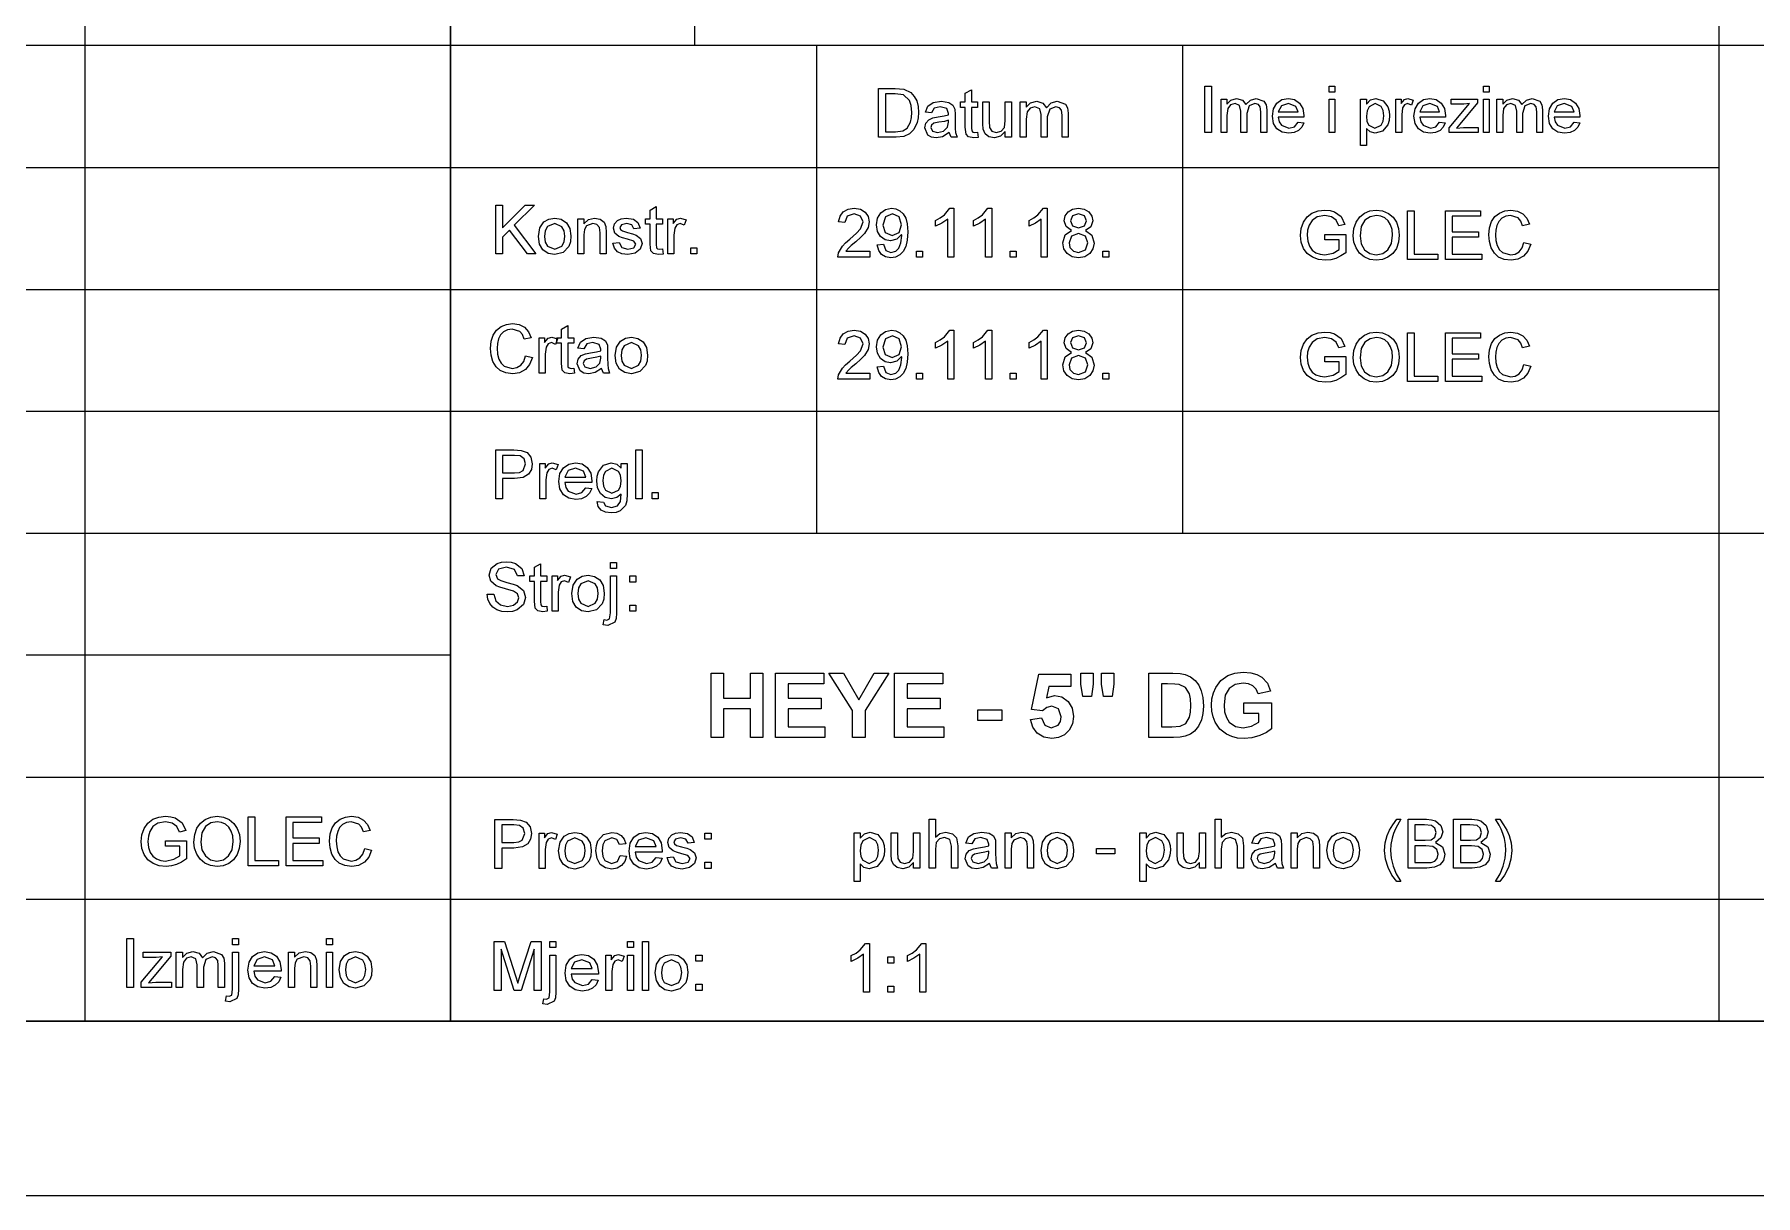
# Model space of a CAD drawing. Extents: x 0 to 297, y 0 to 547.
# Drawn here: x 212.27 to 261.66, y 0 to 33.31 of the extents above; entities that cross this region are included whole.
import ezdxf

# ---------------------------------------------------------------- set-up
doc = ezdxf.new("R2010")
doc.units = 0

msp = doc.modelspace()

# ---------------------------------------------------------------- linework, layer by layer
at = {"color": 7, "lineweight": 13}
for p, q in [((213.711, 40), (213.711, 5)), ((260.611, 40), (260.611, 5)), ((292, 33), (142.421, 33)), ((142.421, 29.5), (260.611, 29.5)), ((142.421, 26), (260.611, 26)), ((142.421, 22.5), (260.611, 22.5)), ((142.421, 19), (292, 19)), ((224.211, 15.5), (142.421, 15.5)), ((142.421, 12), (292, 12)), ((142.421, 8.5), (292, 8.5)), ((0, 0), (297, 0))]:
    msp.add_line(p, q, dxfattribs=at)
at = {"color": 7, "lineweight": 30}
for p, q in [((224.211, 40), (224.211, 5)), ((20, 5), (292, 5))]:
    msp.add_line(p, q, dxfattribs=at)
at = {"color": 7, "lineweight": 13, "ltscale": 0.175}
msp.add_line((231.211, 40), (231.211, 33), dxfattribs=at)
at = {"color": 7, "lineweight": 13, "ltscale": 0.35}
for p, q in [((234.711, 33), (234.711, 19)), ((245.211, 33), (245.211, 19))]:
    msp.add_line(p, q, dxfattribs=at)
at = {"color": 7, "lineweight": 13}
for points in [[(236.493, 30.364), (236.493, 31.764), (236.971, 31.764), (237.218, 31.744), (237.422, 31.644), (237.518, 31.537), (237.586, 31.405), (237.627, 31.249), (237.641, 31.072), (237.631, 30.922), (237.604, 30.789), (237.509, 30.585), (237.383, 30.458), (237.217, 30.388), (236.994, 30.364)], [(239.332, 30.511), (239.352, 30.36), (239.222, 30.345), (239.076, 30.374), (239.003, 30.45), (238.982, 30.649), (238.982, 31.22), (238.846, 31.22), (238.846, 31.375), (238.982, 31.375), (238.982, 31.625), (239.157, 31.728), (239.157, 31.375), (239.332, 31.375), (239.332, 31.22), (239.157, 31.22), (239.157, 30.638), (239.166, 30.545), (239.196, 30.513), (239.256, 30.5)], [(245.859, 30.497), (245.859, 31.826), (246.044, 31.826), (246.044, 30.497)], [(249.422, 31.66), (249.422, 31.826), (249.588, 31.826), (249.588, 31.66)], [(253.852, 31.66), (253.852, 31.826), (254.018, 31.826), (254.018, 31.66)], [(236.688, 30.52), (236.978, 30.52), (237.189, 30.546), (237.311, 30.62), (237.41, 30.8), (237.437, 30.926), (237.446, 31.075), (237.429, 31.273), (237.376, 31.419), (237.206, 31.58), (236.973, 31.609), (236.688, 31.609)], [(238.516, 30.5), (238.332, 30.38), (238.149, 30.345), (238.007, 30.365), (237.902, 30.426), (237.816, 30.633), (237.848, 30.768), (237.934, 30.866), (238.053, 30.922), (238.2, 30.947), (238.374, 30.974), (238.495, 31.006), (238.496, 31.048), (238.45, 31.185), (238.263, 31.239), (238.092, 31.201), (238.01, 31.064), (237.835, 31.084), (237.911, 31.257), (238.064, 31.359), (238.296, 31.395), (238.508, 31.364), (238.628, 31.286), (238.682, 31.168), (238.691, 31.015), (238.691, 30.798), (238.693, 30.61), (238.702, 30.5), (238.749, 30.364), (238.574, 30.364)], [(240.129, 30.364), (240.129, 30.524), (239.995, 30.39), (239.82, 30.345), (239.66, 30.379), (239.549, 30.465), (239.498, 30.592), (239.488, 30.751), (239.488, 31.375), (239.663, 31.375), (239.663, 30.822), (239.673, 30.643), (239.74, 30.539), (239.867, 30.5), (240.008, 30.54), (240.102, 30.646), (240.129, 30.841), (240.129, 31.375), (240.304, 31.375), (240.304, 30.364)], [(240.557, 30.364), (240.557, 31.375), (240.732, 31.375), (240.732, 31.223), (240.855, 31.348), (241.03, 31.395), (241.209, 31.346), (241.308, 31.211), (241.447, 31.349), (241.623, 31.395), (241.856, 31.312), (241.917, 31.206), (241.938, 31.056), (241.938, 30.364), (241.763, 30.364), (241.763, 30.994), (241.746, 31.14), (241.686, 31.212), (241.583, 31.239), (241.406, 31.169), (241.335, 30.945), (241.335, 30.364), (241.16, 30.364), (241.16, 31.014), (241.118, 31.183), (240.982, 31.239), (240.848, 31.202), (240.76, 31.092), (240.732, 30.883), (240.732, 30.364)], [(246.321, 30.497), (246.321, 31.457), (246.487, 31.457), (246.487, 31.312), (246.604, 31.431), (246.769, 31.475), (246.94, 31.429), (247.033, 31.301), (247.165, 31.432), (247.332, 31.475), (247.554, 31.396), (247.612, 31.296), (247.631, 31.154), (247.631, 30.497), (247.465, 30.497), (247.465, 31.095), (247.449, 31.233), (247.392, 31.302), (247.294, 31.328), (247.126, 31.261), (247.059, 31.048), (247.059, 30.497), (246.893, 30.497), (246.893, 31.113), (246.853, 31.274), (246.723, 31.328), (246.597, 31.292), (246.513, 31.187), (246.487, 30.989), (246.487, 30.497)], [(248.534, 30.792), (248.697, 30.774), (248.639, 30.649), (248.546, 30.556), (248.421, 30.498), (248.265, 30.479), (248.072, 30.511), (247.923, 30.607), (247.829, 30.762), (247.797, 30.969), (247.829, 31.182), (247.925, 31.342), (248.071, 31.442), (248.256, 31.475), (248.434, 31.443), (248.577, 31.346), (248.671, 31.191), (248.702, 30.983), (248.701, 30.94), (247.963, 30.94), (247.992, 30.806), (248.057, 30.707), (248.268, 30.626), (248.428, 30.666)], [(247.963, 31.088), (248.536, 31.088), (248.47, 31.246), (248.255, 31.328), (248.054, 31.262)], [(249.422, 30.497), (249.422, 31.457), (249.588, 31.457), (249.588, 30.497)], [(250.326, 30.128), (250.326, 31.457), (250.492, 31.457), (250.492, 31.31), (250.607, 31.434), (250.762, 31.475), (250.973, 31.412), (251.11, 31.235), (251.145, 31.115), (251.157, 30.984), (251.144, 30.845), (251.104, 30.72), (250.952, 30.541), (250.742, 30.479), (250.597, 30.516), (250.492, 30.612), (250.492, 30.128)], [(250.492, 30.969), (250.51, 30.817), (250.564, 30.71), (250.738, 30.626), (250.916, 30.713), (250.972, 30.823), (250.991, 30.981), (250.972, 31.133), (250.918, 31.241), (250.745, 31.328), (250.569, 31.236), (250.511, 31.123)], [(251.341, 30.497), (251.341, 31.457), (251.489, 31.457), (251.489, 31.328), (251.586, 31.447), (251.683, 31.475), (251.84, 31.43), (251.787, 31.281), (251.677, 31.328), (251.589, 31.295), (251.533, 31.204), (251.507, 31.01), (251.507, 30.497)], [(252.594, 30.792), (252.757, 30.774), (252.699, 30.649), (252.607, 30.556), (252.481, 30.498), (252.326, 30.479), (252.133, 30.511), (251.984, 30.607), (251.89, 30.762), (251.858, 30.969), (251.89, 31.182), (251.986, 31.342), (252.132, 31.442), (252.316, 31.475), (252.495, 31.443), (252.638, 31.346), (252.731, 31.191), (252.763, 30.983), (252.762, 30.94), (252.024, 30.94), (252.052, 30.806), (252.118, 30.707), (252.329, 30.626), (252.489, 30.666)], [(252.024, 31.088), (252.596, 31.088), (252.531, 31.246), (252.316, 31.328), (252.114, 31.262)], [(252.873, 30.497), (252.873, 30.636), (253.457, 31.328), (253.288, 31.309), (252.929, 31.309), (252.929, 31.457), (253.685, 31.457), (253.685, 31.347), (253.173, 30.739), (253.077, 30.626), (253.276, 30.645), (253.704, 30.645), (253.704, 30.497)], [(253.852, 30.497), (253.852, 31.457), (254.018, 31.457), (254.018, 30.497)], [(254.239, 30.497), (254.239, 31.457), (254.405, 31.457), (254.405, 31.312), (254.522, 31.431), (254.688, 31.475), (254.858, 31.429), (254.952, 31.301), (255.084, 31.432), (255.251, 31.475), (255.472, 31.396), (255.53, 31.296), (255.55, 31.154), (255.55, 30.497), (255.384, 30.497), (255.384, 31.095), (255.368, 31.233), (255.31, 31.302), (255.213, 31.328), (255.044, 31.261), (254.978, 31.048), (254.978, 30.497), (254.811, 30.497), (254.811, 31.113), (254.772, 31.274), (254.642, 31.328), (254.516, 31.292), (254.431, 31.187), (254.405, 30.989), (254.405, 30.497)], [(256.452, 30.792), (256.615, 30.774), (256.557, 30.649), (256.464, 30.556), (256.339, 30.498), (256.183, 30.479), (255.99, 30.511), (255.842, 30.607), (255.747, 30.762), (255.716, 30.969), (255.748, 31.182), (255.843, 31.342), (255.99, 31.442), (256.174, 31.475), (256.353, 31.443), (256.496, 31.346), (256.589, 31.191), (256.62, 30.983), (256.619, 30.94), (255.882, 30.94), (255.91, 30.806), (255.976, 30.707), (256.187, 30.626), (256.347, 30.666)], [(255.882, 31.088), (256.454, 31.088), (256.388, 31.246), (256.173, 31.328), (255.972, 31.262)], [(238.496, 30.85), (238.383, 30.819), (238.225, 30.793), (238.079, 30.763), (238.014, 30.714), (237.991, 30.642), (238.041, 30.541), (238.188, 30.5), (238.359, 30.542), (238.468, 30.648), (238.495, 30.796)], [(225.505, 27.014), (225.505, 28.414), (225.699, 28.414), (225.699, 27.766), (226.347, 28.414), (226.613, 28.414), (226.036, 27.838), (226.652, 27.014), (226.414, 27.014), (225.9, 27.701), (225.699, 27.5), (225.699, 27.014)], [(230.288, 27.161), (230.307, 27.01), (230.177, 26.995), (230.032, 27.024), (229.959, 27.1), (229.938, 27.299), (229.938, 27.87), (229.802, 27.87), (229.802, 28.025), (229.938, 28.025), (229.938, 28.275), (230.113, 28.378), (230.113, 28.025), (230.288, 28.025), (230.288, 27.87), (230.113, 27.87), (230.113, 27.288), (230.122, 27.195), (230.152, 27.163), (230.212, 27.15)], [(236.241, 27.099), (236.241, 26.924), (235.327, 26.924), (235.346, 27.047), (235.454, 27.235), (235.545, 27.332), (235.672, 27.441), (235.859, 27.611), (235.971, 27.737), (236.047, 27.938), (235.975, 28.102), (235.789, 28.169), (235.595, 28.102), (235.522, 27.916), (235.347, 27.935), (235.389, 28.103), (235.481, 28.225), (235.617, 28.299), (235.793, 28.324), (235.97, 28.297), (236.106, 28.213), (236.193, 28.089), (236.222, 27.938), (236.19, 27.773), (236.086, 27.603), (235.987, 27.498), (235.836, 27.362), (235.709, 27.256), (235.635, 27.19), (235.555, 27.099)], [(236.455, 27.274), (236.63, 27.294), (236.705, 27.116), (236.848, 27.06), (236.984, 27.094), (237.076, 27.184), (237.132, 27.337), (237.156, 27.54), (237.155, 27.574), (237.02, 27.442), (236.834, 27.391), (236.68, 27.423), (236.551, 27.517), (236.464, 27.664), (236.436, 27.85), (236.466, 28.043), (236.557, 28.194), (236.695, 28.292), (236.863, 28.324), (236.99, 28.306), (237.106, 28.251), (237.203, 28.163), (237.273, 28.043), (237.316, 27.878), (237.33, 27.652), (237.316, 27.413), (237.273, 27.228), (237.202, 27.089), (237.103, 26.987), (236.981, 26.926), (236.84, 26.905), (236.694, 26.929), (236.577, 27.002), (236.496, 27.118)], [(237.155, 27.854), (237.082, 28.084), (236.891, 28.169), (236.689, 28.077), (236.611, 27.84), (236.685, 27.628), (236.886, 27.547), (237.079, 27.628)], [(238.652, 26.924), (238.477, 26.924), (238.477, 28.015), (238.311, 27.897), (238.127, 27.809), (238.127, 27.974), (238.265, 28.049), (238.384, 28.138), (238.539, 28.324), (238.652, 28.324)], [(239.741, 26.924), (239.566, 26.924), (239.566, 28.015), (239.4, 27.897), (239.216, 27.809), (239.216, 27.974), (239.354, 28.049), (239.473, 28.138), (239.628, 28.324), (239.741, 28.324)], [(241.336, 26.924), (241.161, 26.924), (241.161, 28.015), (240.995, 27.897), (240.811, 27.809), (240.811, 27.974), (240.948, 28.049), (241.067, 28.138), (241.223, 28.324), (241.336, 28.324)], [(242.032, 27.688), (241.873, 27.798), (241.822, 27.969), (241.849, 28.107), (241.933, 28.222), (242.062, 28.299), (242.228, 28.324), (242.395, 28.298), (242.525, 28.22), (242.61, 28.103), (242.638, 27.964), (242.587, 27.797), (242.433, 27.688), (242.615, 27.552), (242.677, 27.329), (242.646, 27.164), (242.554, 27.027), (242.411, 26.935), (242.23, 26.905), (242.049, 26.936), (241.906, 27.028), (241.814, 27.165), (241.783, 27.334), (241.847, 27.562)], [(241.997, 27.97), (242.057, 27.819), (242.232, 27.76), (242.403, 27.819), (242.463, 27.961), (242.401, 28.109), (242.23, 28.169), (242.058, 28.11)], [(249.299, 27.417), (249.299, 27.572), (249.902, 27.572), (249.902, 27.052), (249.762, 26.957), (249.618, 26.889), (249.471, 26.847), (249.319, 26.834), (249.121, 26.856), (248.942, 26.921), (248.793, 27.029), (248.686, 27.175), (248.621, 27.351), (248.599, 27.546), (248.621, 27.743), (248.685, 27.926), (248.79, 28.079), (248.932, 28.187), (249.106, 28.251), (249.304, 28.272), (249.449, 28.26), (249.58, 28.224), (249.773, 28.089), (249.879, 27.863), (249.701, 27.818), (249.623, 27.984), (249.491, 28.081), (249.3, 28.117), (249.082, 28.078), (248.934, 27.976), (248.846, 27.837), (248.807, 27.701), (248.794, 27.554), (248.81, 27.381), (248.857, 27.239), (248.936, 27.128), (249.043, 27.051), (249.169, 27.005), (249.303, 26.989), (249.535, 27.038), (249.708, 27.142), (249.708, 27.417)], [(250.116, 27.535), (250.136, 27.749), (250.198, 27.929), (250.301, 28.077), (250.436, 28.185), (250.595, 28.251), (250.778, 28.272), (250.96, 28.249), (251.123, 28.18), (251.258, 28.07), (251.357, 27.924), (251.418, 27.748), (251.438, 27.551), (251.417, 27.35), (251.353, 27.172), (251.251, 27.026), (251.113, 26.919), (250.951, 26.855), (250.777, 26.834), (250.592, 26.857), (250.428, 26.928), (250.293, 27.041), (250.195, 27.187), (250.136, 27.356)], [(251.671, 26.853), (251.671, 28.253), (251.866, 28.253), (251.866, 27.009), (252.546, 27.009), (252.546, 26.853)], [(252.76, 26.853), (252.76, 28.253), (253.771, 28.253), (253.771, 28.097), (252.955, 28.097), (252.955, 27.65), (253.713, 27.65), (253.713, 27.495), (252.955, 27.495), (252.955, 27.009), (253.81, 27.009), (253.81, 26.853)], [(255.016, 27.344), (255.21, 27.298), (255.131, 27.098), (255.006, 26.953), (254.842, 26.863), (254.646, 26.834), (254.446, 26.857), (254.287, 26.925), (254.166, 27.037), (254.077, 27.19), (254.023, 27.37), (254.005, 27.563), (254.025, 27.767), (254.085, 27.943), (254.182, 28.085), (254.314, 28.188), (254.469, 28.251), (254.64, 28.272), (254.826, 28.246), (254.98, 28.166), (255.096, 28.039), (255.171, 27.868), (254.977, 27.826), (254.922, 27.957), (254.846, 28.047), (254.631, 28.117), (254.493, 28.098), (254.381, 28.04), (254.296, 27.949), (254.24, 27.833), (254.209, 27.701), (254.199, 27.565), (254.212, 27.398), (254.249, 27.253), (254.312, 27.137), (254.402, 27.055), (254.628, 26.989), (254.764, 27.012), (254.877, 27.079), (254.963, 27.19)], [(226.73, 27.52), (226.768, 27.763), (226.883, 27.933), (227.026, 28.017), (227.197, 28.045), (227.384, 28.011), (227.533, 27.909), (227.63, 27.747), (227.663, 27.534), (227.649, 27.361), (227.605, 27.229), (227.437, 27.056), (227.197, 26.995), (227.008, 27.029), (226.859, 27.13), (226.762, 27.295)], [(226.905, 27.52), (226.925, 27.358), (226.988, 27.243), (227.197, 27.15), (227.405, 27.243), (227.467, 27.36), (227.488, 27.526), (227.467, 27.683), (227.404, 27.797), (227.197, 27.889), (226.988, 27.798), (226.925, 27.682)], [(227.857, 27.014), (227.857, 28.025), (228.032, 28.025), (228.032, 27.882), (228.163, 28.004), (228.342, 28.045), (228.503, 28.012), (228.614, 27.926), (228.665, 27.8), (228.674, 27.634), (228.674, 27.014), (228.499, 27.014), (228.499, 27.622), (228.48, 27.777), (228.411, 27.859), (228.294, 27.889), (228.11, 27.821), (228.052, 27.721), (228.032, 27.56), (228.032, 27.014)], [(228.869, 27.325), (229.044, 27.345), (229.122, 27.201), (229.301, 27.15), (229.473, 27.195), (229.53, 27.298), (229.465, 27.382), (229.289, 27.436), (229.139, 27.48), (229.04, 27.519), (228.927, 27.615), (228.888, 27.752), (228.918, 27.878), (229.001, 27.974), (229.108, 28.024), (229.253, 28.045), (229.458, 28.01), (229.588, 27.914), (229.646, 27.753), (229.471, 27.734), (229.41, 27.848), (229.266, 27.889), (229.11, 27.854), (229.063, 27.77), (229.082, 27.716), (229.143, 27.674), (229.284, 27.634), (229.431, 27.589), (229.533, 27.554), (229.659, 27.463), (229.705, 27.316), (229.655, 27.154), (229.511, 27.036), (229.299, 26.995), (229.126, 27.016), (229, 27.078), (228.916, 27.182)], [(230.444, 27.014), (230.444, 28.025), (230.599, 28.025), (230.599, 27.89), (230.701, 28.015), (230.804, 28.045), (230.969, 27.997), (230.913, 27.84), (230.797, 27.889), (230.704, 27.855), (230.645, 27.759), (230.619, 27.555), (230.619, 27.014)], [(250.31, 27.532), (250.343, 27.306), (250.443, 27.134), (250.593, 27.025), (250.776, 26.989), (250.962, 27.026), (251.112, 27.136), (251.211, 27.313), (251.244, 27.552), (251.23, 27.712), (251.187, 27.85), (251.118, 27.963), (251.022, 28.047), (250.907, 28.099), (250.779, 28.117), (250.6, 28.083), (250.449, 27.982), (250.345, 27.802)], [(231.105, 27.014), (231.105, 27.189), (231.28, 27.189), (231.28, 27.014)], [(241.958, 27.335), (241.986, 27.199), (242.085, 27.097), (242.231, 27.06), (242.43, 27.137), (242.502, 27.33), (242.428, 27.527), (242.226, 27.605), (242.029, 27.528)], [(237.583, 26.924), (237.583, 27.099), (237.758, 27.099), (237.758, 26.924)], [(240.266, 26.924), (240.266, 27.099), (240.441, 27.099), (240.441, 26.924)], [(242.93, 26.924), (242.93, 27.099), (243.105, 27.099), (243.105, 26.924)], [(226.364, 24.088), (226.559, 24.041), (226.479, 23.842), (226.355, 23.696), (226.191, 23.607), (225.994, 23.577), (225.794, 23.6), (225.636, 23.668), (225.514, 23.781), (225.425, 23.934), (225.371, 24.114), (225.353, 24.307), (225.373, 24.51), (225.434, 24.686), (225.531, 24.828), (225.662, 24.932), (225.818, 24.995), (225.988, 25.016), (226.174, 24.989), (226.328, 24.91), (226.445, 24.782), (226.52, 24.612), (226.325, 24.569), (226.27, 24.7), (226.195, 24.791), (225.979, 24.86), (225.842, 24.841), (225.729, 24.783), (225.644, 24.693), (225.588, 24.576), (225.558, 24.444), (225.548, 24.308), (225.56, 24.141), (225.597, 23.997), (225.66, 23.881), (225.75, 23.798), (225.976, 23.732), (226.112, 23.755), (226.226, 23.822), (226.312, 23.933)], [(227.745, 23.743), (227.764, 23.592), (227.634, 23.577), (227.489, 23.606), (227.416, 23.682), (227.395, 23.881), (227.395, 24.452), (227.259, 24.452), (227.259, 24.607), (227.395, 24.607), (227.395, 24.857), (227.57, 24.959), (227.57, 24.607), (227.745, 24.607), (227.745, 24.452), (227.57, 24.452), (227.57, 23.87), (227.579, 23.777), (227.609, 23.744), (227.669, 23.732)], [(236.241, 23.599), (236.241, 23.424), (235.327, 23.424), (235.346, 23.547), (235.454, 23.735), (235.545, 23.832), (235.672, 23.941), (235.859, 24.111), (235.971, 24.237), (236.047, 24.438), (235.975, 24.602), (235.789, 24.669), (235.595, 24.602), (235.522, 24.416), (235.347, 24.435), (235.389, 24.603), (235.481, 24.725), (235.617, 24.799), (235.793, 24.824), (235.97, 24.797), (236.106, 24.713), (236.193, 24.589), (236.222, 24.438), (236.19, 24.273), (236.086, 24.103), (235.987, 23.998), (235.836, 23.862), (235.709, 23.756), (235.635, 23.69), (235.555, 23.599)], [(236.455, 23.774), (236.63, 23.794), (236.705, 23.616), (236.848, 23.56), (236.984, 23.594), (237.076, 23.684), (237.132, 23.837), (237.156, 24.04), (237.155, 24.074), (237.02, 23.942), (236.834, 23.891), (236.68, 23.923), (236.551, 24.017), (236.464, 24.164), (236.436, 24.35), (236.466, 24.543), (236.557, 24.694), (236.695, 24.792), (236.863, 24.824), (236.99, 24.806), (237.106, 24.751), (237.203, 24.663), (237.273, 24.543), (237.316, 24.378), (237.33, 24.152), (237.316, 23.913), (237.273, 23.728), (237.202, 23.589), (237.103, 23.487), (236.981, 23.426), (236.84, 23.405), (236.694, 23.429), (236.577, 23.502), (236.496, 23.618)], [(238.652, 23.424), (238.477, 23.424), (238.477, 24.515), (238.311, 24.397), (238.127, 24.309), (238.127, 24.474), (238.265, 24.549), (238.384, 24.638), (238.539, 24.824), (238.652, 24.824)], [(239.741, 23.424), (239.566, 23.424), (239.566, 24.515), (239.4, 24.397), (239.216, 24.309), (239.216, 24.474), (239.354, 24.549), (239.473, 24.638), (239.628, 24.824), (239.741, 24.824)], [(241.336, 23.424), (241.161, 23.424), (241.161, 24.515), (240.995, 24.397), (240.811, 24.309), (240.811, 24.474), (240.948, 24.549), (241.067, 24.638), (241.223, 24.824), (241.336, 24.824)], [(242.032, 24.188), (241.873, 24.298), (241.822, 24.469), (241.849, 24.607), (241.933, 24.722), (242.062, 24.799), (242.228, 24.824), (242.395, 24.798), (242.525, 24.72), (242.61, 24.603), (242.638, 24.464), (242.587, 24.297), (242.433, 24.188), (242.615, 24.052), (242.677, 23.829), (242.646, 23.664), (242.554, 23.527), (242.411, 23.435), (242.23, 23.405), (242.049, 23.436), (241.906, 23.528), (241.814, 23.665), (241.783, 23.834), (241.847, 24.062)], [(249.299, 23.917), (249.299, 24.072), (249.902, 24.072), (249.902, 23.552), (249.762, 23.457), (249.618, 23.389), (249.471, 23.347), (249.319, 23.334), (249.121, 23.356), (248.942, 23.421), (248.793, 23.529), (248.686, 23.675), (248.621, 23.851), (248.599, 24.046), (248.621, 24.243), (248.685, 24.426), (248.79, 24.579), (248.932, 24.687), (249.106, 24.751), (249.304, 24.772), (249.449, 24.76), (249.58, 24.724), (249.773, 24.589), (249.879, 24.363), (249.701, 24.318), (249.623, 24.484), (249.491, 24.581), (249.3, 24.617), (249.082, 24.578), (248.934, 24.476), (248.846, 24.337), (248.807, 24.201), (248.794, 24.054), (248.81, 23.881), (248.857, 23.739), (248.936, 23.628), (249.043, 23.551), (249.169, 23.505), (249.303, 23.489), (249.535, 23.538), (249.708, 23.642), (249.708, 23.917)], [(250.116, 24.035), (250.136, 24.249), (250.198, 24.429), (250.301, 24.577), (250.436, 24.685), (250.595, 24.751), (250.778, 24.772), (250.96, 24.749), (251.123, 24.68), (251.258, 24.57), (251.357, 24.424), (251.418, 24.248), (251.438, 24.051), (251.417, 23.85), (251.353, 23.672), (251.251, 23.526), (251.113, 23.419), (250.951, 23.355), (250.777, 23.334), (250.592, 23.357), (250.428, 23.428), (250.293, 23.541), (250.195, 23.687), (250.136, 23.856)], [(251.671, 23.353), (251.671, 24.753), (251.866, 24.753), (251.866, 23.509), (252.546, 23.509), (252.546, 23.353)], [(252.76, 23.353), (252.76, 24.753), (253.771, 24.753), (253.771, 24.597), (252.955, 24.597), (252.955, 24.15), (253.713, 24.15), (253.713, 23.995), (252.955, 23.995), (252.955, 23.509), (253.81, 23.509), (253.81, 23.353)], [(255.016, 23.844), (255.21, 23.798), (255.131, 23.598), (255.006, 23.453), (254.842, 23.363), (254.646, 23.334), (254.446, 23.357), (254.287, 23.425), (254.166, 23.537), (254.077, 23.69), (254.023, 23.87), (254.005, 24.063), (254.025, 24.267), (254.085, 24.443), (254.182, 24.585), (254.314, 24.688), (254.469, 24.751), (254.64, 24.772), (254.826, 24.746), (254.98, 24.666), (255.096, 24.539), (255.171, 24.368), (254.977, 24.326), (254.922, 24.457), (254.846, 24.547), (254.631, 24.617), (254.493, 24.598), (254.381, 24.54), (254.296, 24.449), (254.24, 24.333), (254.209, 24.201), (254.199, 24.065), (254.212, 23.898), (254.249, 23.753), (254.312, 23.637), (254.402, 23.555), (254.628, 23.489), (254.764, 23.512), (254.877, 23.579), (254.963, 23.69)], [(226.753, 23.596), (226.753, 24.607), (226.909, 24.607), (226.909, 24.472), (227.011, 24.597), (227.114, 24.627), (227.278, 24.579), (227.222, 24.422), (227.107, 24.471), (227.014, 24.437), (226.955, 24.341), (226.928, 24.137), (226.928, 23.596)], [(228.542, 23.732), (228.358, 23.612), (228.176, 23.577), (228.034, 23.597), (227.929, 23.658), (227.842, 23.865), (227.875, 24), (227.96, 24.098), (228.079, 24.154), (228.226, 24.179), (228.4, 24.206), (228.522, 24.238), (228.523, 24.28), (228.476, 24.417), (228.289, 24.471), (228.118, 24.433), (228.037, 24.296), (227.862, 24.316), (227.937, 24.489), (228.09, 24.591), (228.322, 24.627), (228.534, 24.596), (228.655, 24.518), (228.709, 24.4), (228.717, 24.247), (228.717, 24.03), (228.72, 23.842), (228.729, 23.732), (228.775, 23.596), (228.6, 23.596)], [(228.931, 24.102), (228.969, 24.345), (229.085, 24.515), (229.227, 24.599), (229.398, 24.627), (229.585, 24.593), (229.734, 24.491), (229.832, 24.329), (229.864, 24.116), (229.85, 23.943), (229.807, 23.811), (229.639, 23.638), (229.398, 23.577), (229.209, 23.611), (229.06, 23.712), (228.963, 23.877)], [(229.106, 24.102), (229.127, 23.94), (229.189, 23.825), (229.398, 23.732), (229.606, 23.825), (229.669, 23.942), (229.689, 24.108), (229.668, 24.265), (229.606, 24.379), (229.398, 24.471), (229.189, 24.379), (229.127, 24.264)], [(237.155, 24.354), (237.082, 24.584), (236.891, 24.669), (236.689, 24.577), (236.611, 24.34), (236.685, 24.128), (236.886, 24.047), (237.079, 24.128)], [(241.997, 24.47), (242.057, 24.319), (242.232, 24.26), (242.403, 24.319), (242.463, 24.461), (242.401, 24.609), (242.23, 24.669), (242.058, 24.61)], [(250.31, 24.032), (250.343, 23.806), (250.443, 23.634), (250.593, 23.525), (250.776, 23.489), (250.962, 23.526), (251.112, 23.636), (251.211, 23.813), (251.244, 24.052), (251.23, 24.212), (251.187, 24.35), (251.118, 24.463), (251.022, 24.547), (250.907, 24.599), (250.779, 24.617), (250.6, 24.583), (250.449, 24.482), (250.345, 24.302)], [(228.523, 24.082), (228.409, 24.051), (228.251, 24.025), (228.106, 23.995), (228.04, 23.946), (228.017, 23.874), (228.067, 23.773), (228.215, 23.732), (228.385, 23.774), (228.495, 23.88), (228.522, 24.028)], [(241.958, 23.835), (241.986, 23.699), (242.085, 23.597), (242.231, 23.56), (242.43, 23.637), (242.502, 23.83), (242.428, 24.027), (242.226, 24.105), (242.029, 24.028)], [(237.583, 23.424), (237.583, 23.599), (237.758, 23.599), (237.758, 23.424)], [(240.266, 23.424), (240.266, 23.599), (240.441, 23.599), (240.441, 23.424)], [(242.93, 23.424), (242.93, 23.599), (243.105, 23.599), (243.105, 23.424)], [(225.505, 19.992), (225.505, 21.392), (226.024, 21.392), (226.233, 21.379), (226.403, 21.315), (226.513, 21.182), (226.555, 20.994), (226.527, 20.832), (226.445, 20.697), (226.29, 20.606), (226.047, 20.575), (225.699, 20.575), (225.699, 19.992)], [(229.53, 19.992), (229.53, 21.392), (229.705, 21.392), (229.705, 19.992)], [(225.699, 20.731), (226.045, 20.731), (226.191, 20.748), (226.288, 20.799), (226.36, 20.989), (226.318, 21.141), (226.206, 21.224), (226.041, 21.237), (225.699, 21.237)], [(226.769, 19.992), (226.769, 21.003), (226.924, 21.003), (226.924, 20.868), (227.026, 20.993), (227.129, 21.023), (227.294, 20.975), (227.238, 20.818), (227.122, 20.867), (227.029, 20.833), (226.97, 20.737), (226.944, 20.533), (226.944, 19.992)], [(228.089, 20.303), (228.26, 20.284), (228.199, 20.152), (228.102, 20.054), (227.97, 19.993), (227.805, 19.973), (227.602, 20.007), (227.446, 20.108), (227.346, 20.272), (227.313, 20.489), (227.347, 20.714), (227.447, 20.883), (227.602, 20.988), (227.796, 21.023), (227.984, 20.989), (228.134, 20.887), (228.233, 20.723), (228.266, 20.504), (228.265, 20.459), (227.488, 20.459), (227.518, 20.317), (227.587, 20.213), (227.809, 20.128), (227.978, 20.17)], [(227.488, 20.614), (228.091, 20.614), (228.021, 20.781), (227.795, 20.867), (227.583, 20.798)], [(228.421, 19.914), (228.596, 19.895), (228.653, 19.785), (228.824, 19.739), (229.004, 19.785), (229.09, 19.915), (229.102, 20.128), (228.979, 20.026), (228.828, 19.992), (228.648, 20.03), (228.513, 20.142), (228.43, 20.307), (228.402, 20.502), (228.414, 20.64), (228.452, 20.768), (228.597, 20.956), (228.82, 21.023), (228.976, 20.984), (229.102, 20.867), (229.102, 21.003), (229.277, 21.003), (229.277, 20.13), (229.265, 19.929), (229.229, 19.796), (229.077, 19.641), (228.961, 19.598), (228.821, 19.584), (228.657, 19.604), (228.529, 19.666), (228.446, 19.769)], [(228.577, 20.514), (228.596, 20.349), (228.652, 20.235), (228.839, 20.148), (229.026, 20.235), (229.083, 20.347), (229.102, 20.508), (229.082, 20.664), (229.024, 20.777), (228.836, 20.867), (228.653, 20.778), (228.596, 20.667)], [(229.996, 19.992), (229.996, 20.167), (230.171, 20.167), (230.171, 19.992)], [(225.256, 17.252), (225.45, 17.252), (225.505, 17.065), (225.638, 16.947), (225.841, 16.902), (226.018, 16.936), (226.132, 17.03), (226.17, 17.151), (226.134, 17.261), (226.015, 17.341), (225.781, 17.41), (225.625, 17.456), (225.52, 17.498), (225.365, 17.628), (225.314, 17.801), (225.374, 17.999), (225.548, 18.138), (225.669, 18.174), (225.803, 18.186), (225.948, 18.173), (226.075, 18.137), (226.257, 17.993), (226.325, 17.777), (226.131, 17.777), (226.04, 17.966), (225.81, 18.03), (225.581, 17.968), (225.508, 17.818), (225.56, 17.693), (225.65, 17.643), (225.822, 17.592), (226.002, 17.544), (226.12, 17.503), (226.305, 17.361), (226.364, 17.163), (226.3, 16.954), (226.118, 16.801), (225.991, 16.76), (225.849, 16.747), (225.676, 16.761), (225.533, 16.806), (225.419, 16.88), (225.332, 16.984), (225.277, 17.11)], [(226.967, 16.913), (226.986, 16.762), (226.856, 16.747), (226.711, 16.776), (226.638, 16.852), (226.617, 17.05), (226.617, 17.622), (226.481, 17.622), (226.481, 17.777), (226.617, 17.777), (226.617, 18.027), (226.792, 18.129), (226.792, 17.777), (226.967, 17.777), (226.967, 17.622), (226.792, 17.622), (226.792, 17.04), (226.801, 16.947), (226.831, 16.914), (226.891, 16.902)], [(227.122, 16.766), (227.122, 17.777), (227.278, 17.777), (227.278, 17.642), (227.38, 17.767), (227.483, 17.797), (227.647, 17.749), (227.591, 17.592), (227.476, 17.641), (227.383, 17.607), (227.324, 17.511), (227.297, 17.307), (227.297, 16.766)], [(227.686, 17.272), (227.725, 17.514), (227.84, 17.685), (227.983, 17.769), (228.154, 17.797), (228.34, 17.763), (228.489, 17.661), (228.587, 17.499), (228.62, 17.286), (228.605, 17.113), (228.562, 16.981), (228.394, 16.808), (228.154, 16.747), (227.964, 16.78), (227.815, 16.882), (227.719, 17.047)], [(228.795, 17.991), (228.795, 18.166), (228.97, 18.166), (228.97, 17.991)], [(227.861, 17.272), (227.882, 17.11), (227.944, 16.994), (228.154, 16.902), (228.362, 16.995), (228.424, 17.112), (228.445, 17.277), (228.424, 17.435), (228.361, 17.549), (228.154, 17.641), (227.944, 17.549), (227.882, 17.434)], [(228.589, 16.377), (228.621, 16.527), (228.697, 16.513), (228.77, 16.548), (228.795, 16.721), (228.795, 17.777), (228.97, 17.777), (228.97, 16.712), (228.958, 16.554), (228.922, 16.453), (228.72, 16.358)], [(229.351, 17.602), (229.351, 17.777), (229.526, 17.777), (229.526, 17.602)], [(229.351, 16.766), (229.351, 16.941), (229.526, 16.941), (229.526, 16.766)], [(231.684, 13.138), (231.684, 14.988), (232.044, 14.988), (232.044, 14.268), (232.815, 14.268), (232.815, 14.988), (233.175, 14.988), (233.175, 13.138), (232.815, 13.138), (232.815, 13.96), (232.044, 13.96), (232.044, 13.138)], [(233.534, 13.138), (233.534, 14.988), (234.922, 14.988), (234.922, 14.679), (233.894, 14.679), (233.894, 14.268), (234.845, 14.268), (234.845, 13.96), (233.894, 13.96), (233.894, 13.446), (234.947, 13.446), (234.947, 13.138)], [(235.744, 13.138), (235.744, 13.916), (235.063, 14.988), (235.484, 14.988), (235.923, 14.226), (236.363, 14.988), (236.785, 14.988), (236.104, 13.914), (236.104, 13.138)], [(236.952, 13.138), (236.952, 14.988), (238.339, 14.988), (238.339, 14.679), (237.311, 14.679), (237.311, 14.268), (238.262, 14.268), (238.262, 13.96), (237.311, 13.96), (237.311, 13.446), (238.365, 13.446), (238.365, 13.138)], [(240.857, 13.663), (241.166, 13.703), (241.262, 13.496), (241.446, 13.42), (241.648, 13.499), (241.71, 13.599), (241.731, 13.738), (241.656, 13.962), (241.462, 14.037), (241.321, 14.005), (241.195, 13.909), (240.883, 13.948), (241.088, 14.962), (242.013, 14.962), (242.013, 14.602), (241.379, 14.602), (241.311, 14.279), (241.545, 14.345), (241.756, 14.304), (241.932, 14.179), (242.051, 13.987), (242.091, 13.746), (242.058, 13.536), (241.959, 13.35), (241.824, 13.218), (241.659, 13.138), (241.463, 13.112), (241.232, 13.149), (241.048, 13.262), (240.921, 13.437)], [(242.358, 14.32), (242.296, 14.67), (242.296, 14.988), (242.656, 14.988), (242.656, 14.67), (242.602, 14.32)], [(242.949, 14.32), (242.887, 14.67), (242.887, 14.988), (243.247, 14.988), (243.247, 14.67), (243.193, 14.32)], [(244.249, 14.988), (244.939, 14.988), (245.145, 14.979), (245.295, 14.952), (245.447, 14.886), (245.577, 14.782), (245.68, 14.646), (245.755, 14.483), (245.801, 14.285), (245.816, 14.045), (245.802, 13.832), (245.759, 13.651), (245.674, 13.469), (245.558, 13.324), (245.443, 13.24), (245.293, 13.177), (245.147, 13.147), (244.959, 13.138), (244.249, 13.138)], [(246.972, 13.832), (246.972, 14.14), (247.769, 14.14), (247.769, 13.389), (247.626, 13.286), (247.431, 13.196), (247.208, 13.133), (246.982, 13.112), (246.797, 13.126), (246.63, 13.166), (246.478, 13.233), (246.29, 13.38), (246.155, 13.579), (246.095, 13.734), (246.059, 13.897), (246.047, 14.069), (246.061, 14.253), (246.101, 14.424), (246.168, 14.579), (246.316, 14.777), (246.52, 14.922), (246.719, 14.991), (246.96, 15.013), (247.172, 14.998), (247.35, 14.95), (247.496, 14.87), (247.654, 14.699), (247.743, 14.474), (247.384, 14.397), (247.326, 14.525), (247.233, 14.622), (247.108, 14.684), (246.956, 14.705), (246.73, 14.666), (246.556, 14.549), (246.444, 14.354), (246.407, 14.084), (246.424, 13.882), (246.475, 13.716), (246.559, 13.586), (246.734, 13.462), (246.956, 13.42), (247.199, 13.469), (247.409, 13.586), (247.409, 13.832)], [(244.609, 14.679), (244.609, 13.446), (244.907, 13.446), (245.149, 13.464), (245.311, 13.541), (245.416, 13.721), (245.446, 13.869), (245.456, 14.062), (245.446, 14.253), (245.416, 14.394), (245.302, 14.574), (245.117, 14.662), (244.993, 14.675), (244.788, 14.679)], [(239.341, 13.626), (239.341, 13.934), (240.035, 13.934), (240.035, 13.626)], [(216.028, 10.026), (216.028, 10.181), (216.631, 10.181), (216.631, 9.661), (216.491, 9.566), (216.347, 9.497), (216.199, 9.456), (216.048, 9.442), (215.849, 9.464), (215.67, 9.53), (215.521, 9.637), (215.414, 9.784), (215.349, 9.96), (215.328, 10.155), (215.349, 10.352), (215.414, 10.534), (215.518, 10.688), (215.661, 10.796), (215.834, 10.86), (216.032, 10.881), (216.178, 10.869), (216.308, 10.833), (216.502, 10.698), (216.608, 10.472), (216.43, 10.426), (216.352, 10.593), (216.219, 10.689), (216.028, 10.726), (215.811, 10.687), (215.663, 10.585), (215.575, 10.446), (215.536, 10.309), (215.522, 10.162), (215.538, 9.989), (215.586, 9.847), (215.664, 9.737), (215.772, 9.659), (215.898, 9.613), (216.031, 9.598), (216.264, 9.647), (216.436, 9.751), (216.436, 10.026)], [(216.845, 10.143), (216.865, 10.357), (216.927, 10.538), (217.029, 10.685), (217.165, 10.794), (217.324, 10.859), (217.507, 10.881), (217.689, 10.858), (217.852, 10.789), (217.987, 10.679), (218.086, 10.533), (218.147, 10.357), (218.167, 10.159), (218.146, 9.959), (218.082, 9.781), (217.979, 9.634), (217.841, 9.528), (217.68, 9.464), (217.506, 9.442), (217.321, 9.466), (217.157, 9.537), (217.021, 9.649), (216.924, 9.796), (216.864, 9.965)], [(221.745, 9.953), (221.939, 9.907), (221.86, 9.707), (221.735, 9.561), (221.571, 9.472), (221.374, 9.442), (221.175, 9.465), (221.016, 9.534), (220.894, 9.646), (220.806, 9.799), (220.751, 9.979), (220.733, 10.172), (220.754, 10.376), (220.814, 10.551), (220.911, 10.694), (221.042, 10.797), (221.198, 10.86), (221.369, 10.881), (221.554, 10.855), (221.708, 10.775), (221.825, 10.648), (221.9, 10.477), (221.706, 10.434), (221.65, 10.566), (221.575, 10.656), (221.359, 10.726), (221.222, 10.706), (221.11, 10.648), (221.024, 10.558), (220.969, 10.441), (220.938, 10.309), (220.928, 10.173), (220.94, 10.006), (220.977, 9.862), (221.04, 9.746), (221.131, 9.664), (221.356, 9.598), (221.492, 9.62), (221.606, 9.687), (221.692, 9.799)], [(217.039, 10.141), (217.072, 9.915), (217.172, 9.743), (217.321, 9.634), (217.505, 9.598), (217.691, 9.635), (217.84, 9.745), (217.939, 9.922), (217.972, 10.161), (217.958, 10.32), (217.916, 10.458), (217.847, 10.571), (217.751, 10.656), (217.636, 10.708), (217.507, 10.726), (217.329, 10.692), (217.177, 10.591), (217.074, 10.411)], [(218.4, 9.462), (218.4, 10.862), (218.595, 10.862), (218.595, 9.617), (219.275, 9.617), (219.275, 9.462)], [(219.489, 9.462), (219.489, 10.862), (220.5, 10.862), (220.5, 10.706), (219.683, 10.706), (219.683, 10.259), (220.442, 10.259), (220.442, 10.103), (219.683, 10.103), (219.683, 9.617), (220.539, 9.617), (220.539, 9.462)], [(225.484, 9.388), (225.484, 10.788), (226.002, 10.788), (226.212, 10.775), (226.382, 10.71), (226.492, 10.578), (226.534, 10.39), (226.506, 10.228), (226.423, 10.093), (226.269, 10.002), (226.026, 9.971), (225.678, 9.971), (225.678, 9.388)], [(225.678, 10.127), (226.024, 10.127), (226.17, 10.144), (226.267, 10.194), (226.339, 10.384), (226.297, 10.536), (226.185, 10.62), (226.02, 10.632), (225.678, 10.632)], [(226.747, 9.388), (226.747, 10.399), (226.903, 10.399), (226.903, 10.264), (227.005, 10.388), (227.108, 10.418), (227.272, 10.37), (227.217, 10.214), (227.101, 10.263), (227.008, 10.228), (226.949, 10.133), (226.922, 9.928), (226.922, 9.388)], [(227.311, 9.893), (227.35, 10.136), (227.465, 10.307), (227.608, 10.391), (227.779, 10.418), (227.965, 10.385), (228.114, 10.283), (228.212, 10.121), (228.245, 9.908), (228.23, 9.734), (228.187, 9.603), (228.019, 9.43), (227.779, 9.368), (227.589, 9.402), (227.44, 9.504), (227.344, 9.669)], [(229.081, 9.757), (229.256, 9.738), (229.207, 9.583), (229.115, 9.466), (228.989, 9.393), (228.838, 9.368), (228.652, 9.402), (228.506, 9.503), (228.412, 9.667), (228.381, 9.89), (228.394, 10.042), (228.435, 10.174), (228.598, 10.357), (228.837, 10.418), (228.985, 10.397), (229.104, 10.332), (229.189, 10.228), (229.236, 10.088), (229.061, 10.068), (228.98, 10.214), (228.838, 10.263), (228.634, 10.174), (228.575, 10.06), (228.556, 9.894), (228.575, 9.727), (228.632, 9.612), (228.832, 9.524), (228.997, 9.581)], [(230.109, 9.699), (230.281, 9.68), (230.22, 9.548), (230.122, 9.45), (229.99, 9.389), (229.826, 9.368), (229.623, 9.402), (229.466, 9.504), (229.367, 9.667), (229.334, 9.885), (229.367, 10.11), (229.468, 10.278), (229.622, 10.383), (229.816, 10.418), (230.005, 10.384), (230.155, 10.282), (230.253, 10.119), (230.286, 9.9), (230.285, 9.855), (229.509, 9.855), (229.538, 9.713), (229.607, 9.609), (229.829, 9.524), (229.998, 9.566)], [(230.422, 9.699), (230.597, 9.718), (230.676, 9.574), (230.855, 9.524), (231.027, 9.568), (231.084, 9.672), (231.019, 9.756), (230.843, 9.809), (230.693, 9.854), (230.594, 9.892), (230.48, 9.989), (230.442, 10.125), (230.472, 10.251), (230.555, 10.348), (230.662, 10.398), (230.807, 10.418), (231.012, 10.383), (231.142, 10.288), (231.2, 10.127), (231.025, 10.107), (230.964, 10.222), (230.82, 10.263), (230.664, 10.227), (230.617, 10.144), (230.636, 10.089), (230.697, 10.048), (230.838, 10.007), (230.985, 9.963), (231.087, 9.928), (231.213, 9.837), (231.259, 9.69), (231.209, 9.528), (231.065, 9.41), (230.853, 9.368), (230.68, 9.389), (230.554, 9.452), (230.47, 9.555)], [(231.511, 10.224), (231.511, 10.399), (231.686, 10.399), (231.686, 10.224)], [(235.788, 9.006), (235.788, 10.406), (235.963, 10.406), (235.963, 10.251), (236.084, 10.382), (236.248, 10.426), (236.469, 10.359), (236.614, 10.172), (236.651, 10.046), (236.663, 9.908), (236.649, 9.762), (236.608, 9.63), (236.448, 9.441), (236.226, 9.376), (236.074, 9.415), (235.963, 9.516), (235.963, 9.006)], [(237.499, 9.395), (237.499, 9.554), (237.365, 9.42), (237.19, 9.376), (237.03, 9.41), (236.919, 9.496), (236.868, 9.622), (236.858, 9.782), (236.858, 10.406), (237.033, 10.406), (237.033, 9.853), (237.043, 9.674), (237.11, 9.569), (237.237, 9.531), (237.378, 9.57), (237.472, 9.676), (237.499, 9.871), (237.499, 10.406), (237.674, 10.406), (237.674, 9.395)], [(237.947, 9.395), (237.947, 10.795), (238.122, 10.795), (238.122, 10.279), (238.255, 10.389), (238.419, 10.426), (238.611, 10.381), (238.728, 10.259), (238.763, 10.034), (238.763, 9.395), (238.588, 9.395), (238.588, 10.028), (238.534, 10.212), (238.381, 10.27), (238.242, 10.231), (238.149, 10.125), (238.122, 9.941), (238.122, 9.395)], [(239.677, 9.531), (239.493, 9.411), (239.311, 9.376), (239.169, 9.396), (239.064, 9.456), (238.977, 9.664), (239.01, 9.798), (239.095, 9.896), (239.214, 9.952), (239.361, 9.978), (239.536, 10.005), (239.657, 10.037), (239.658, 10.078), (239.611, 10.216), (239.424, 10.27), (239.253, 10.231), (239.172, 10.095), (238.997, 10.114), (239.072, 10.288), (239.225, 10.39), (239.457, 10.426), (239.669, 10.395), (239.79, 10.317), (239.844, 10.199), (239.852, 10.046), (239.852, 9.829), (239.855, 9.64), (239.864, 9.531), (239.91, 9.395), (239.735, 9.395)], [(240.124, 9.395), (240.124, 10.406), (240.299, 10.406), (240.299, 10.263), (240.43, 10.385), (240.609, 10.426), (240.77, 10.393), (240.881, 10.307), (240.932, 10.181), (240.941, 10.015), (240.941, 9.395), (240.766, 9.395), (240.766, 10.003), (240.747, 10.158), (240.677, 10.239), (240.561, 10.27), (240.377, 10.201), (240.319, 10.102), (240.299, 9.941), (240.299, 9.395)], [(241.155, 9.901), (241.193, 10.143), (241.309, 10.314), (241.451, 10.398), (241.622, 10.426), (241.809, 10.392), (241.958, 10.29), (242.056, 10.128), (242.088, 9.915), (242.074, 9.741), (242.03, 9.61), (241.863, 9.437), (241.622, 9.376), (241.433, 9.409), (241.284, 9.511), (241.187, 9.676)], [(243.994, 9.006), (243.994, 10.406), (244.169, 10.406), (244.169, 10.251), (244.29, 10.382), (244.453, 10.426), (244.675, 10.359), (244.82, 10.172), (244.857, 10.046), (244.869, 9.908), (244.855, 9.762), (244.814, 9.63), (244.653, 9.441), (244.432, 9.376), (244.28, 9.415), (244.169, 9.516), (244.169, 9.006)], [(245.705, 9.395), (245.705, 9.554), (245.571, 9.42), (245.396, 9.376), (245.235, 9.41), (245.124, 9.496), (245.073, 9.622), (245.063, 9.782), (245.063, 10.406), (245.238, 10.406), (245.238, 9.853), (245.249, 9.674), (245.316, 9.569), (245.442, 9.531), (245.584, 9.57), (245.677, 9.676), (245.705, 9.871), (245.705, 10.406), (245.88, 10.406), (245.88, 9.395)], [(246.152, 9.395), (246.152, 10.795), (246.327, 10.795), (246.327, 10.279), (246.46, 10.389), (246.625, 10.426), (246.817, 10.381), (246.934, 10.259), (246.969, 10.034), (246.969, 9.395), (246.794, 9.395), (246.794, 10.028), (246.74, 10.212), (246.587, 10.27), (246.448, 10.231), (246.355, 10.125), (246.327, 9.941), (246.327, 9.395)], [(247.883, 9.531), (247.699, 9.411), (247.516, 9.376), (247.374, 9.396), (247.269, 9.456), (247.183, 9.664), (247.215, 9.798), (247.301, 9.896), (247.42, 9.952), (247.567, 9.978), (247.741, 10.005), (247.862, 10.037), (247.863, 10.078), (247.817, 10.216), (247.63, 10.27), (247.459, 10.231), (247.377, 10.095), (247.202, 10.114), (247.278, 10.288), (247.431, 10.39), (247.663, 10.426), (247.875, 10.395), (247.995, 10.317), (248.049, 10.199), (248.058, 10.046), (248.058, 9.829), (248.061, 9.64), (248.069, 9.531), (248.116, 9.395), (247.941, 9.395)], [(248.33, 9.395), (248.33, 10.406), (248.505, 10.406), (248.505, 10.263), (248.636, 10.385), (248.814, 10.426), (248.976, 10.393), (249.086, 10.307), (249.137, 10.181), (249.147, 10.015), (249.147, 9.395), (248.972, 9.395), (248.972, 10.003), (248.952, 10.158), (248.883, 10.239), (248.766, 10.27), (248.582, 10.201), (248.524, 10.102), (248.505, 9.941), (248.505, 9.395)], [(249.36, 9.901), (249.399, 10.143), (249.514, 10.314), (249.657, 10.398), (249.828, 10.426), (250.014, 10.392), (250.163, 10.29), (250.261, 10.128), (250.294, 9.915), (250.279, 9.741), (250.236, 9.61), (250.068, 9.437), (249.828, 9.376), (249.638, 9.409), (249.489, 9.511), (249.393, 9.676)], [(251.363, 9.006), (251.228, 9.196), (251.115, 9.416), (251.039, 9.654), (251.013, 9.901), (251.032, 10.118), (251.089, 10.326), (251.159, 10.483), (251.25, 10.639), (251.363, 10.795), (251.48, 10.795), (251.382, 10.629), (251.324, 10.518), (251.271, 10.387), (251.23, 10.251), (251.199, 10.076), (251.188, 9.901), (251.206, 9.677), (251.261, 9.453), (251.352, 9.229), (251.48, 9.006)], [(251.694, 9.395), (251.694, 10.795), (252.22, 10.795), (252.365, 10.784), (252.478, 10.752), (252.63, 10.62), (252.685, 10.433), (252.634, 10.263), (252.478, 10.134), (252.675, 10.008), (252.744, 9.798), (252.702, 9.616), (252.601, 9.487), (252.448, 9.418), (252.224, 9.395)], [(251.888, 10.192), (252.182, 10.192), (252.353, 10.21), (252.456, 10.283), (252.491, 10.412), (252.459, 10.542), (252.366, 10.619), (252.16, 10.639), (251.888, 10.639)], [(252.997, 9.395), (252.997, 10.795), (253.523, 10.795), (253.668, 10.784), (253.781, 10.752), (253.933, 10.62), (253.988, 10.433), (253.937, 10.263), (253.781, 10.134), (253.978, 10.008), (254.047, 9.798), (254.005, 9.616), (253.903, 9.487), (253.751, 9.418), (253.527, 9.395)], [(253.191, 10.192), (253.484, 10.192), (253.656, 10.21), (253.759, 10.283), (253.794, 10.412), (253.761, 10.542), (253.669, 10.619), (253.462, 10.639), (253.191, 10.639)], [(254.319, 9.006), (254.202, 9.006), (254.33, 9.229), (254.421, 9.453), (254.476, 9.677), (254.494, 9.901), (254.483, 10.075), (254.452, 10.248), (254.412, 10.385), (254.359, 10.516), (254.301, 10.627), (254.202, 10.795), (254.319, 10.795), (254.432, 10.639), (254.523, 10.483), (254.593, 10.326), (254.65, 10.118), (254.669, 9.901), (254.643, 9.654), (254.567, 9.416), (254.454, 9.196)], [(227.486, 9.894), (227.507, 9.732), (227.569, 9.616), (227.779, 9.524), (227.987, 9.617), (228.049, 9.734), (228.07, 9.899), (228.049, 10.057), (227.986, 10.171), (227.779, 10.263), (227.569, 10.171), (227.507, 10.056)], [(229.509, 10.01), (230.111, 10.01), (230.042, 10.177), (229.815, 10.263), (229.604, 10.194)], [(235.963, 9.892), (235.982, 9.732), (236.039, 9.619), (236.222, 9.531), (236.41, 9.622), (236.469, 9.739), (236.488, 9.905), (236.469, 10.065), (236.412, 10.179), (236.23, 10.27), (236.044, 10.173), (235.983, 10.055)], [(239.658, 9.881), (239.544, 9.85), (239.386, 9.824), (239.241, 9.794), (239.175, 9.744), (239.152, 9.672), (239.202, 9.571), (239.35, 9.531), (239.52, 9.573), (239.63, 9.679), (239.657, 9.827)], [(241.33, 9.901), (241.351, 9.739), (241.413, 9.623), (241.622, 9.531), (241.83, 9.624), (241.892, 9.741), (241.913, 9.906), (241.892, 10.064), (241.83, 10.178), (241.622, 10.27), (241.413, 10.178), (241.351, 10.063)], [(242.749, 9.803), (242.749, 9.959), (243.274, 9.959), (243.274, 9.803)], [(244.169, 9.892), (244.188, 9.732), (244.245, 9.619), (244.428, 9.531), (244.616, 9.622), (244.674, 9.739), (244.694, 9.905), (244.675, 10.065), (244.618, 10.179), (244.436, 10.27), (244.25, 10.173), (244.189, 10.055)], [(247.863, 9.881), (247.75, 9.85), (247.592, 9.824), (247.446, 9.794), (247.381, 9.744), (247.358, 9.672), (247.408, 9.571), (247.555, 9.531), (247.726, 9.573), (247.836, 9.679), (247.862, 9.827)], [(249.535, 9.901), (249.556, 9.739), (249.619, 9.623), (249.828, 9.531), (250.036, 9.624), (250.098, 9.741), (250.119, 9.906), (250.098, 10.064), (250.035, 10.178), (249.828, 10.27), (249.619, 10.178), (249.556, 10.063)], [(251.888, 9.551), (252.227, 9.551), (252.35, 9.557), (252.454, 9.596), (252.522, 9.674), (252.549, 9.794), (252.51, 9.931), (252.401, 10.013), (252.202, 10.037), (251.888, 10.037)], [(253.191, 9.551), (253.53, 9.551), (253.652, 9.557), (253.757, 9.596), (253.825, 9.674), (253.852, 9.794), (253.812, 9.931), (253.704, 10.013), (253.505, 10.037), (253.191, 10.037)], [(231.511, 9.388), (231.511, 9.563), (231.686, 9.563), (231.686, 9.388)], [(214.918, 5.971), (214.918, 7.371), (215.113, 7.371), (215.113, 5.971)], [(215.326, 5.971), (215.326, 6.118), (215.941, 6.846), (215.764, 6.827), (215.385, 6.827), (215.385, 6.982), (216.182, 6.982), (216.182, 6.867), (215.642, 6.227), (215.541, 6.107), (215.75, 6.127), (216.201, 6.127), (216.201, 5.971)], [(216.338, 5.971), (216.338, 6.982), (216.512, 6.982), (216.512, 6.83), (216.636, 6.955), (216.81, 7.002), (216.99, 6.953), (217.088, 6.818), (217.227, 6.956), (217.403, 7.002), (217.636, 6.919), (217.698, 6.813), (217.718, 6.663), (217.718, 5.971), (217.543, 5.971), (217.543, 6.601), (217.526, 6.747), (217.466, 6.819), (217.363, 6.846), (217.186, 6.776), (217.115, 6.552), (217.115, 5.971), (216.94, 5.971), (216.94, 6.621), (216.898, 6.79), (216.762, 6.846), (216.629, 6.809), (216.54, 6.698), (216.512, 6.49), (216.512, 5.971)], [(217.745, 5.582), (217.777, 5.732), (217.854, 5.719), (217.927, 5.753), (217.951, 5.926), (217.951, 6.982), (218.126, 6.982), (218.126, 5.918), (218.114, 5.76), (218.079, 5.658), (217.877, 5.563)], [(217.951, 7.196), (217.951, 7.371), (218.126, 7.371), (218.126, 7.196)], [(219.166, 6.282), (219.338, 6.263), (219.277, 6.132), (219.179, 6.033), (219.047, 5.972), (218.883, 5.952), (218.68, 5.986), (218.524, 6.088), (218.424, 6.251), (218.391, 6.468), (218.424, 6.693), (218.525, 6.862), (218.679, 6.967), (218.873, 7.002), (219.062, 6.968), (219.212, 6.866), (219.311, 6.702), (219.343, 6.483), (219.343, 6.438), (218.566, 6.438), (218.595, 6.297), (218.665, 6.193), (218.887, 6.107), (219.055, 6.149)], [(219.557, 5.971), (219.557, 6.982), (219.732, 6.982), (219.732, 6.839), (219.863, 6.961), (220.042, 7.002), (220.203, 6.969), (220.314, 6.883), (220.365, 6.757), (220.374, 6.591), (220.374, 5.971), (220.199, 5.971), (220.199, 6.579), (220.18, 6.734), (220.11, 6.816), (219.994, 6.846), (219.81, 6.778), (219.752, 6.678), (219.732, 6.517), (219.732, 5.971)], [(220.646, 7.196), (220.646, 7.371), (220.821, 7.371), (220.821, 7.196)], [(220.646, 5.971), (220.646, 6.982), (220.821, 6.982), (220.821, 5.971)], [(221.016, 6.477), (221.054, 6.72), (221.169, 6.89), (221.312, 6.974), (221.483, 7.002), (221.67, 6.968), (221.819, 6.866), (221.916, 6.704), (221.949, 6.491), (221.935, 6.318), (221.891, 6.186), (221.723, 6.013), (221.483, 5.952), (221.294, 5.986), (221.145, 6.087), (221.048, 6.252)], [(225.464, 5.888), (225.464, 7.288), (225.753, 7.288), (226.071, 6.303), (226.135, 6.096), (226.205, 6.32), (226.52, 7.288), (226.806, 7.288), (226.806, 5.888), (226.611, 5.888), (226.611, 7.074), (226.231, 5.888), (226.036, 5.888), (225.659, 7.074), (225.659, 5.888)], [(227.059, 7.113), (227.059, 7.288), (227.234, 7.288), (227.234, 7.113)], [(228.274, 6.199), (228.445, 6.18), (228.384, 6.048), (228.286, 5.95), (228.154, 5.889), (227.99, 5.868), (227.787, 5.902), (227.631, 6.004), (227.531, 6.167), (227.498, 6.385), (227.531, 6.61), (227.632, 6.778), (227.786, 6.883), (227.981, 6.918), (228.169, 6.884), (228.319, 6.782), (228.418, 6.619), (228.451, 6.4), (228.45, 6.355), (227.673, 6.355), (227.703, 6.213), (227.772, 6.109), (227.994, 6.024), (228.163, 6.066)], [(228.665, 5.888), (228.665, 6.899), (228.82, 6.899), (228.82, 6.764), (228.922, 6.888), (229.025, 6.918), (229.19, 6.87), (229.134, 6.714), (229.018, 6.763), (228.925, 6.728), (228.866, 6.633), (228.84, 6.428), (228.84, 5.888)], [(229.287, 7.113), (229.287, 7.288), (229.462, 7.288), (229.462, 7.113)], [(229.715, 5.888), (229.715, 7.288), (229.89, 7.288), (229.89, 5.888)], [(230.084, 6.393), (230.122, 6.636), (230.238, 6.807), (230.38, 6.891), (230.551, 6.918), (230.738, 6.885), (230.887, 6.783), (230.985, 6.621), (231.017, 6.408), (231.003, 6.234), (230.96, 6.103), (230.792, 5.93), (230.551, 5.868), (230.362, 5.902), (230.213, 6.004), (230.116, 6.169)], [(236.234, 5.835), (236.059, 5.835), (236.059, 6.926), (235.893, 6.808), (235.709, 6.719), (235.709, 6.885), (235.846, 6.959), (235.965, 7.048), (236.121, 7.235), (236.234, 7.235)], [(237.848, 5.835), (237.673, 5.835), (237.673, 6.926), (237.507, 6.808), (237.323, 6.719), (237.323, 6.885), (237.46, 6.959), (237.579, 7.048), (237.735, 7.235), (237.848, 7.235)], [(218.566, 6.594), (219.168, 6.594), (219.099, 6.76), (218.873, 6.846), (218.661, 6.777)], [(221.191, 6.477), (221.211, 6.315), (221.274, 6.2), (221.483, 6.107), (221.691, 6.2), (221.753, 6.317), (221.774, 6.483), (221.753, 6.64), (221.69, 6.754), (221.483, 6.846), (221.274, 6.755), (221.211, 6.639)], [(226.853, 5.498), (226.884, 5.649), (226.961, 5.635), (227.034, 5.67), (227.059, 5.842), (227.059, 6.899), (227.234, 6.899), (227.234, 5.834), (227.222, 5.676), (227.186, 5.575), (226.984, 5.48)], [(227.673, 6.51), (228.276, 6.51), (228.206, 6.677), (227.98, 6.763), (227.768, 6.694)], [(229.287, 5.888), (229.287, 6.899), (229.462, 6.899), (229.462, 5.888)], [(230.259, 6.394), (230.28, 6.232), (230.342, 6.116), (230.551, 6.024), (230.759, 6.117), (230.822, 6.234), (230.842, 6.399), (230.821, 6.557), (230.759, 6.671), (230.551, 6.763), (230.342, 6.671), (230.28, 6.556)], [(231.251, 6.724), (231.251, 6.899), (231.426, 6.899), (231.426, 6.724)], [(236.759, 6.671), (236.759, 6.846), (236.934, 6.846), (236.934, 6.671)], [(231.251, 5.888), (231.251, 6.063), (231.426, 6.063), (231.426, 5.888)], [(236.759, 5.835), (236.759, 6.01), (236.934, 6.01), (236.934, 5.835)]]:
    msp.add_lwpolyline(points, close=True, dxfattribs=at)

doc.saveas('drawing.dxf')
